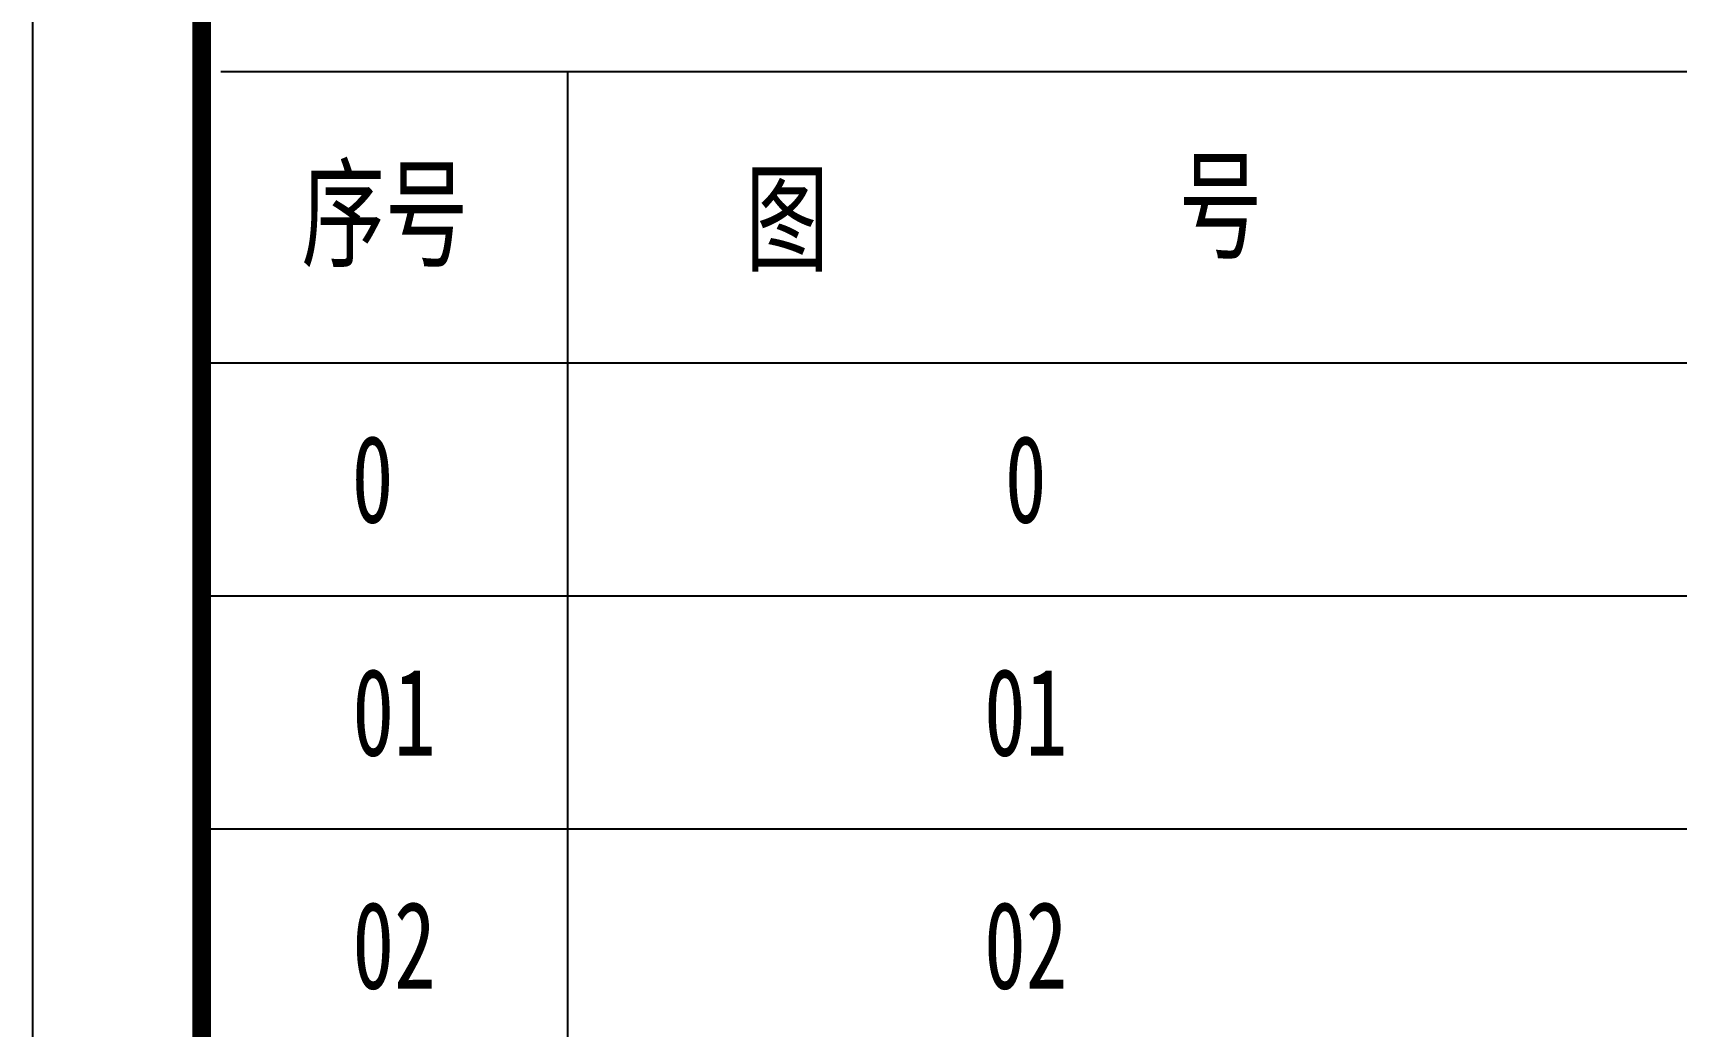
# Model space of a CAD drawing. Extents: x -695846 to 822170, y -413475 to 397179.
# Drawn here: x 335420 to 341061, y 383904 to 387314 of the extents above; entities that cross this region are included whole.
import ezdxf
from ezdxf.enums import TextEntityAlignment as Align

# ---------------------------------------------------------------- set-up
doc = ezdxf.new("R2010")
doc.units = 0
doc.header["$LTSCALE"] = 1000
doc.header["$MEASUREMENT"] = 0
doc.layers.add('图框', color=2, linetype='Continuous')
doc.styles.add('HZFS', font='', dxfattribs={"width": 0.72})
doc.styles.add('ST1', font='', dxfattribs={"width": 0.7})
doc.styles.get('HZFS').set_extended_font_data('STFangsong')
doc.styles.get('ST1').set_extended_font_data('SimSun')

msp = doc.modelspace()

# ---------------------------------------------------------------- linework, layer by layer
at = {"layer": '图框'}
for p, q in [((336064.9, 387181.1, -5024), (355917, 387181.1, -5024)), ((337255.1, 387181.1, -5024), (337255.1, 363781, -5024)), ((335999.5, 386181.1, -5024), (355922, 386181.1, -5024)), ((336064.9, 386181.1, -5024), (355917, 386181.1, -5024)), ((335999.5, 385381.1, -5024), (355917, 385381.1, -5024)), ((335999.5, 384581.1, -5024), (355917, 384581.1, -5024))]:
    msp.add_line(p, q, dxfattribs=at)
msp.add_lwpolyline([(335419.9, 391302.1), (356419.9, 391302.1), (356419.9, 361601.9), (335419.9, 361601.9)], close=True, dxfattribs=at)
at = {"layer": '图框', "const_width": 64.4, "elevation": -5024}
msp.add_lwpolyline([(335999.5, 390739.2), (335999.5, 361974.1)], dxfattribs=at)

# ---------------------------------------------------------------- texts
at = {"layer": '图框', "style": 'ST1', "width": 0.7}
for s, p in [('序号', (336341.9, 386542.9, -5024)), ('图', (337865.5, 386526.5, -5024)), ('号', (339353.1, 386570.7, -5024))]:
    msp.add_text(s, height=300, dxfattribs=at).set_placement(p)
at = {"layer": '图框', "style": 'HZFS', "width": 0.7}
for s, p in [('0', (336585.9, 385780.3, -5024)), ('0', (338828, 385780.3, -5024)), ('01', (336659.7, 384980.3, -5024)), ('01', (338828, 384980.3, -5024)), ('02', (336659.7, 384180.3, -5024)), ('02', (338828, 384180.3, -5024))]:
    msp.add_text(s, height=300, dxfattribs=at).set_placement(p, align=Align.MIDDLE)

doc.saveas('drawing.dxf')
